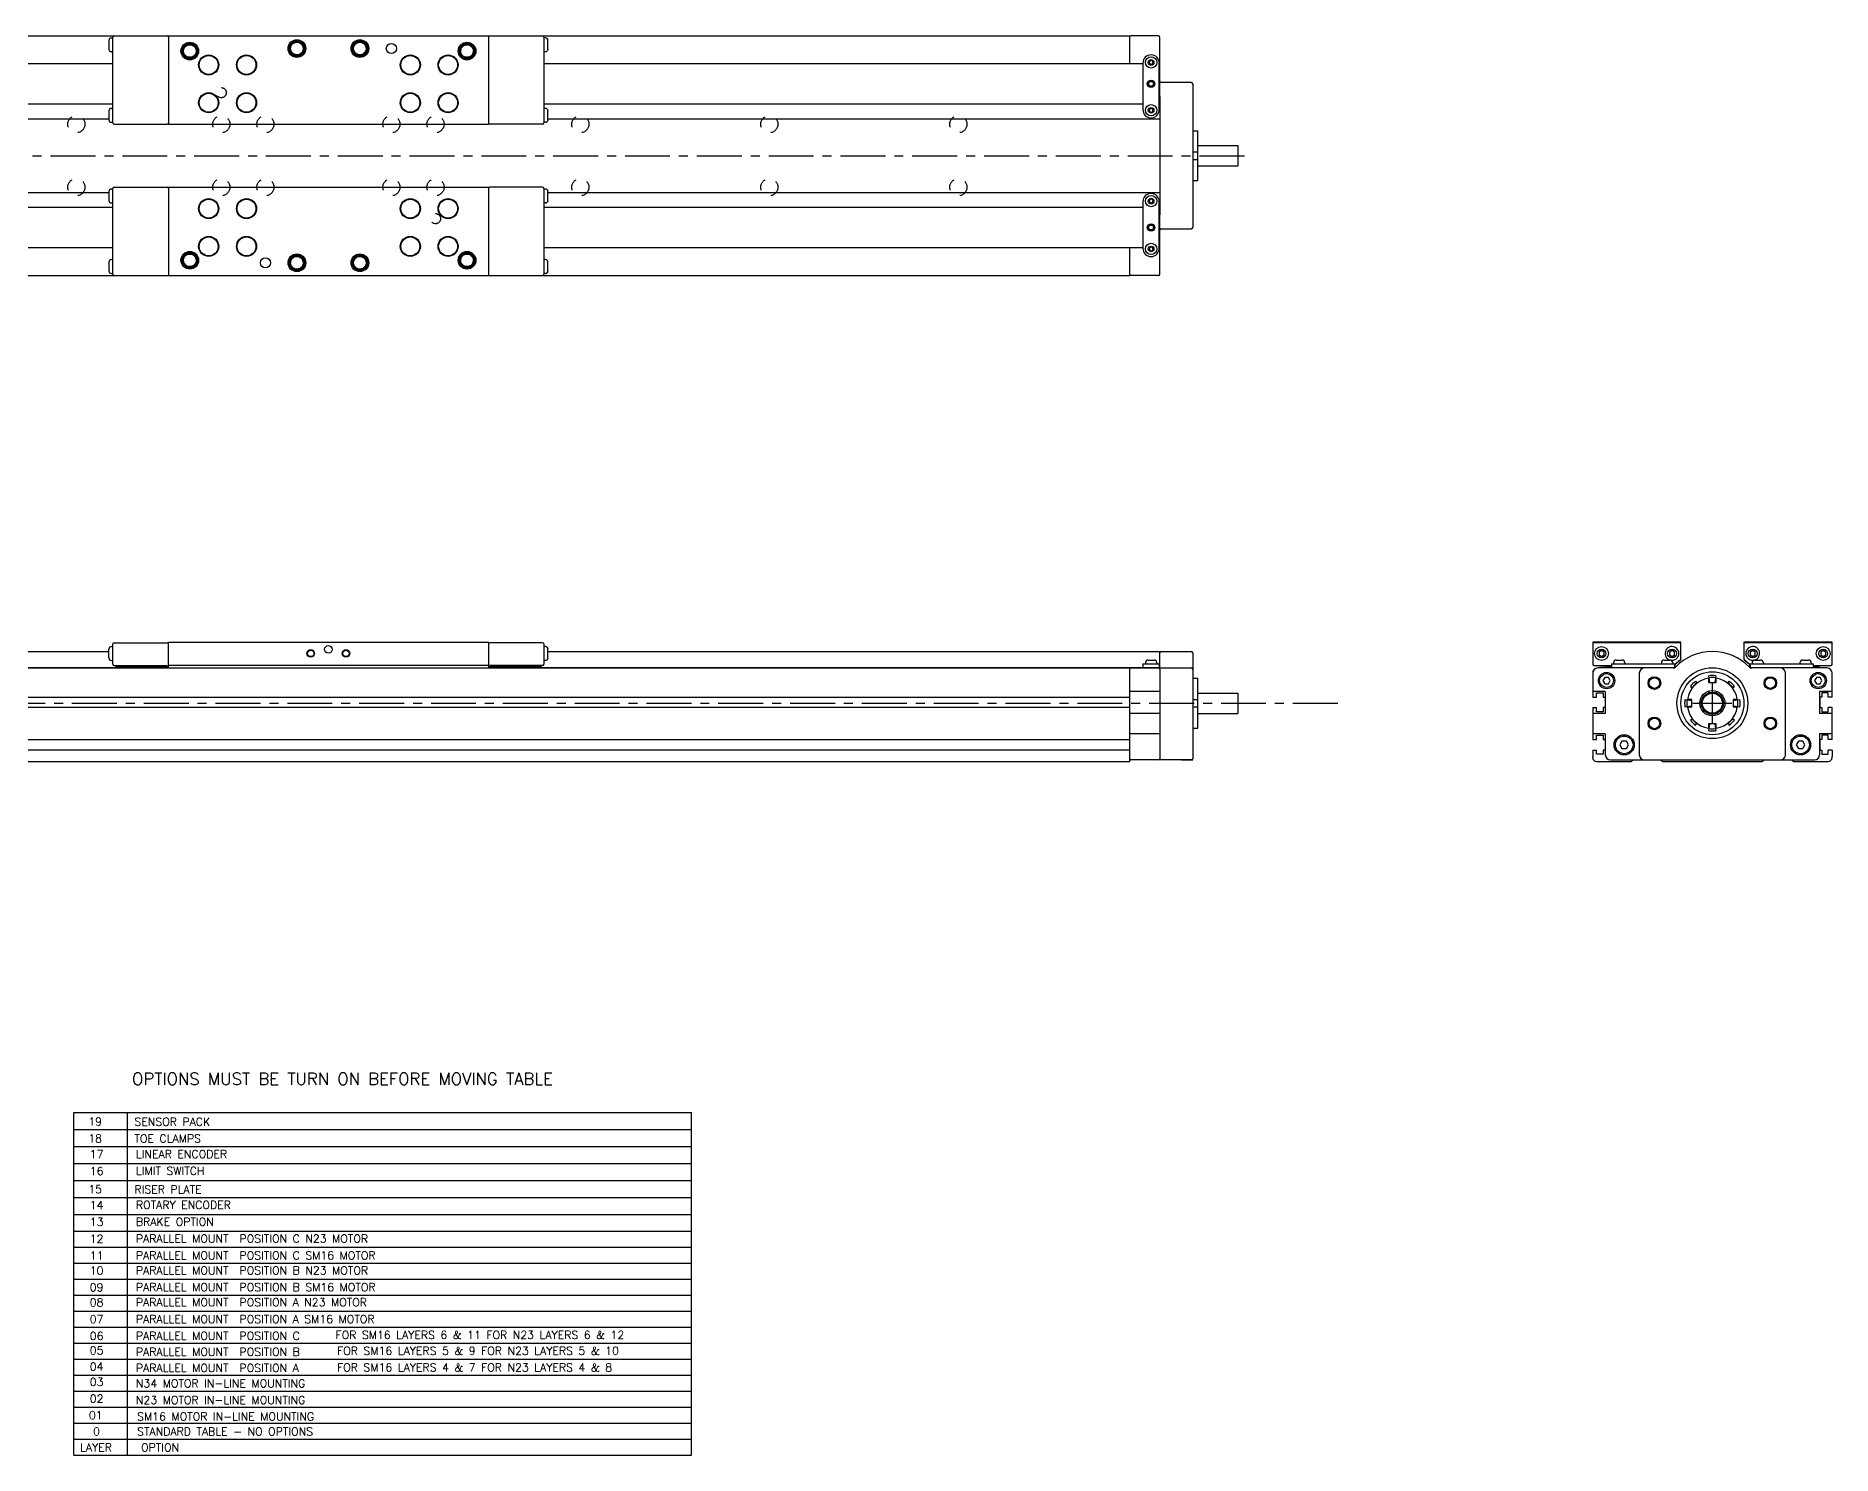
# Model space of a CAD drawing. Extents: x -4.5 to 45.4, y 2.1 to 24.3.
# Drawn here: x 17.33 to 45.39, y 2.09 to 24.26 of the extents above; entities that cross this region are included whole.
import ezdxf
from ezdxf.enums import TextEntityAlignment as Align

# ---------------------------------------------------------------- set-up
doc = ezdxf.new("R2010")
doc.units = 0
doc.header["$LTSCALE"] = 1.87
doc.header["$MEASUREMENT"] = 0
doc.linetypes.add('CENTER', pattern=[0.6, 0.375, -0.075, 0.075, -0.075])
doc.linetypes.add('HIDDEN', pattern=[0.2, 0.1, -0.1])
doc.layers.get('0').update_dxf_attribs({"linetype": 'CONTINUOUS'})
doc.styles.add('ROMANS', font='ROMANS')

msp = doc.modelspace()

# ---------------------------------------------------------------- linework, layer by layer
for p, q in [((9.376, 24.258), (34.415, 24.258)), ((18.464, 24.189), (18.464, 24.051)), ((18.506, 24.229), (18.529, 24.229)), ((18.529, 22.9), (18.529, 24.238)), ((19.395, 24.258), (19.395, 22.88)), ((24.395, 24.258), (24.395, 22.88)), ((25.262, 24.238), (25.262, 22.9)), ((25.285, 24.229), (25.262, 24.229)), ((25.326, 24.051), (25.326, 24.189)), ((34.415, 23.825), (34.415, 24.258)), ((34.867, 24.258), (34.434, 24.258)), ((34.887, 23.316), (34.887, 24.238)), ((18.506, 24.012), (18.529, 24.012)), ((19.612, 24.022), (19.632, 24.022)), ((21.285, 24.061), (21.305, 24.061)), ((22.269, 24.061), (22.289, 24.061)), ((23.943, 24.022), (23.962, 24.022)), ((25.285, 24.012), (25.262, 24.012)), ((34.732, 23.874), (34.715, 23.845)), ((34.766, 23.874), (34.732, 23.874)), ((34.749, 23.963), (34.749, 23.963)), ((34.783, 23.845), (34.766, 23.874)), ((18.529, 23.825), (9.169, 23.825)), ((34.621, 23.825), (25.262, 23.825)), ((34.621, 23.835), (34.621, 23.107)), ((34.715, 23.845), (34.732, 23.815)), ((34.732, 23.815), (34.766, 23.815)), ((34.766, 23.815), (34.783, 23.845)), ((34.877, 23.107), (34.877, 23.835)), ((34.877, 23.71), (34.887, 23.705)), ((34.887, 23.316), (34.877, 23.311)), ((34.887, 23.313), (34.887, 21.463)), ((35.379, 23.53), (34.907, 23.53)), ((35.399, 23.51), (35.399, 21.266)), ((18.529, 23.195), (9.169, 23.195)), ((18.464, 23.087), (18.464, 22.949)), ((18.506, 23.126), (18.529, 23.126)), ((34.621, 23.195), (25.262, 23.195)), ((25.285, 23.126), (25.262, 23.126)), ((25.326, 22.949), (25.326, 23.087)), ((34.732, 23.126), (34.715, 23.097)), ((34.715, 23.097), (34.732, 23.067)), ((34.766, 23.126), (34.732, 23.126)), ((34.732, 23.067), (34.766, 23.067)), ((34.783, 23.097), (34.766, 23.126)), ((34.766, 23.067), (34.783, 23.097)), ((34.887, 23.195), (34.877, 23.195)), ((8.904, 22.961), (18.464, 22.961)), ((18.506, 22.91), (18.529, 22.91)), ((18.549, 22.88), (19.376, 22.88)), ((19.395, 22.88), (24.395, 22.88)), ((25.242, 22.88), (24.415, 22.88)), ((25.285, 22.91), (25.262, 22.91)), ((25.326, 22.961), (34.887, 22.961)), ((34.749, 22.979), (34.749, 22.979)), ((35.399, 22.777), (35.477, 22.777)), ((35.477, 21.999), (35.477, 22.777)), ((35.477, 22.546), (36.103, 22.546)), ((36.103, 22.546), (36.103, 22.231)), ((35.399, 22.447), (35.477, 22.447)), ((35.399, 22.329), (35.477, 22.329)), ((35.477, 22.231), (36.103, 22.231)), ((18.549, 21.896), (19.376, 21.896)), ((19.395, 21.896), (19.395, 20.518)), ((19.395, 21.896), (24.395, 21.896)), ((24.395, 21.896), (24.395, 20.518)), ((25.242, 21.896), (24.415, 21.896)), ((35.399, 21.999), (35.477, 21.999)), ((8.904, 21.815), (18.464, 21.815)), ((18.464, 21.827), (18.464, 21.689)), ((18.506, 21.866), (18.529, 21.866)), ((18.506, 21.65), (18.529, 21.65)), ((18.529, 20.538), (18.529, 21.876)), ((25.262, 21.876), (25.262, 20.538)), ((25.285, 21.866), (25.262, 21.866)), ((25.285, 21.65), (25.262, 21.65)), ((25.326, 21.689), (25.326, 21.827)), ((25.326, 21.815), (34.887, 21.815)), ((34.621, 21.67), (34.621, 20.941)), ((34.732, 21.709), (34.715, 21.679)), ((34.715, 21.679), (34.732, 21.65)), ((34.766, 21.709), (34.732, 21.709)), ((34.732, 21.65), (34.766, 21.65)), ((34.749, 21.798), (34.749, 21.798)), ((34.783, 21.679), (34.766, 21.709)), ((34.766, 21.65), (34.783, 21.679)), ((34.877, 20.941), (34.877, 21.67)), ((18.529, 21.581), (9.169, 21.581)), ((34.621, 21.581), (25.262, 21.581)), ((34.887, 21.581), (34.877, 21.581)), ((34.877, 21.466), (34.887, 21.461)), ((34.887, 20.538), (34.887, 21.461)), ((34.887, 21.071), (34.877, 21.066)), ((34.907, 21.246), (35.379, 21.246)), ((18.529, 20.951), (9.169, 20.951)), ((34.621, 20.951), (25.262, 20.951)), ((34.415, 20.518), (34.415, 20.951)), ((34.732, 20.961), (34.715, 20.931)), ((34.715, 20.931), (34.732, 20.902)), ((34.766, 20.961), (34.732, 20.961)), ((34.732, 20.902), (34.766, 20.902)), ((34.749, 20.813), (34.749, 20.813)), ((34.783, 20.931), (34.766, 20.961)), ((34.766, 20.902), (34.783, 20.931)), ((9.376, 20.518), (34.415, 20.518)), ((18.464, 20.725), (18.464, 20.587)), ((18.506, 20.764), (18.529, 20.764)), ((18.506, 20.548), (18.529, 20.548)), ((19.612, 20.754), (19.632, 20.754)), ((21.285, 20.715), (21.305, 20.715)), ((22.269, 20.715), (22.289, 20.715)), ((23.943, 20.754), (23.962, 20.754)), ((25.285, 20.764), (25.262, 20.764)), ((25.285, 20.548), (25.262, 20.548)), ((25.326, 20.587), (25.326, 20.725)), ((34.867, 20.518), (34.434, 20.518)), ((8.845, 14.643), (18.464, 14.643)), ((18.464, 14.544), (18.464, 14.682)), ((18.506, 14.722), (18.529, 14.722)), ((18.529, 14.446), (18.529, 14.761)), ((18.549, 14.781), (19.376, 14.781)), ((19.395, 14.387), (19.395, 14.791)), ((19.395, 14.791), (24.395, 14.791)), ((24.395, 14.791), (24.395, 14.387)), ((25.242, 14.781), (24.415, 14.781)), ((25.262, 14.761), (25.262, 14.446)), ((25.285, 14.722), (25.262, 14.722)), ((25.326, 14.544), (25.326, 14.682)), ((25.326, 14.643), (34.887, 14.643)), ((34.887, 14.387), (34.887, 14.643)), ((34.907, 14.643), (35.379, 14.643)), ((35.399, 14.623), (35.399, 12.97)), ((41.648, 14.791), (41.648, 14.446)), ((43.026, 14.791), (41.648, 14.791)), ((43.006, 14.781), (41.668, 14.781)), ((41.786, 14.659), (41.747, 14.636)), ((41.747, 14.636), (41.747, 14.591)), ((41.825, 14.636), (41.786, 14.659)), ((41.825, 14.591), (41.825, 14.636)), ((42.888, 14.659), (42.849, 14.636)), ((42.849, 14.636), (42.849, 14.591)), ((42.928, 14.636), (42.888, 14.659)), ((42.928, 14.591), (42.928, 14.636)), ((43.026, 14.534), (43.026, 14.791)), ((44.01, 14.791), (44.01, 14.534)), ((45.388, 14.791), (44.01, 14.791)), ((45.369, 14.781), (44.03, 14.781)), ((44.148, 14.659), (44.109, 14.636)), ((44.109, 14.636), (44.109, 14.591)), ((44.187, 14.636), (44.148, 14.659)), ((44.187, 14.591), (44.187, 14.636)), ((45.25, 14.659), (45.211, 14.636)), ((45.211, 14.636), (45.211, 14.591)), ((45.29, 14.636), (45.25, 14.659)), ((45.29, 14.591), (45.29, 14.636)), ((45.388, 14.446), (45.388, 14.791)), ((8.845, 14.387), (35.379, 14.387)), ((8.904, 14.392), (18.897, 14.392)), ((18.506, 14.505), (18.529, 14.505)), ((18.549, 14.426), (19.376, 14.426)), ((18.573, 14.426), (18.573, 14.412)), ((18.573, 14.412), (19.383, 14.412)), ((19.007, 14.412), (19.004, 14.411)), ((19.022, 14.412), (19.006, 14.406)), ((24.395, 14.426), (19.395, 14.426)), ((24.408, 14.412), (25.218, 14.412)), ((25.242, 14.426), (24.415, 14.426)), ((24.778, 14.406), (24.762, 14.412)), ((24.78, 14.411), (24.777, 14.412)), ((24.887, 14.392), (34.887, 14.392)), ((25.218, 14.426), (25.218, 14.412)), ((25.285, 14.505), (25.262, 14.505)), ((34.415, 12.928), (34.415, 14.387)), ((34.621, 14.451), (34.877, 14.451)), ((34.621, 14.451), (34.621, 14.392)), ((34.651, 14.387), (34.651, 14.392)), ((34.661, 14.467), (34.661, 14.451)), ((34.7, 14.392), (34.7, 14.387)), ((34.704, 14.51), (34.795, 14.51)), ((34.798, 14.392), (34.798, 14.387)), ((34.838, 14.467), (34.838, 14.451)), ((34.877, 14.451), (34.877, 14.392)), ((34.887, 14.367), (34.887, 12.97)), ((41.668, 14.426), (41.943, 14.426)), ((42.912, 14.387), (41.727, 14.387)), ((41.747, 14.591), (41.786, 14.568)), ((41.752, 14.423), (41.761, 14.422)), ((41.786, 14.568), (41.825, 14.591)), ((41.845, 14.419), (41.845, 14.417)), ((41.86, 14.412), (41.86, 14.418)), ((41.86, 14.412), (41.943, 14.412)), ((41.863, 14.426), (41.863, 14.412)), ((41.943, 14.451), (41.943, 14.392)), ((41.943, 14.451), (42.928, 14.451)), ((41.943, 14.392), (42.926, 14.392)), ((41.973, 14.467), (41.973, 14.451)), ((42.012, 14.392), (42.012, 14.387)), ((42.016, 14.51), (42.107, 14.51)), ((42.111, 14.392), (42.111, 14.387)), ((42.15, 14.467), (42.15, 14.451)), ((42.202, 14.387), (42.202, 14.392)), ((42.591, 14.387), (42.591, 14.392)), ((42.711, 14.387), (42.711, 14.392)), ((42.721, 14.467), (42.721, 14.451)), ((42.76, 14.392), (42.76, 14.387)), ((42.764, 14.51), (42.855, 14.51)), ((42.849, 14.591), (42.888, 14.568)), ((42.859, 14.392), (42.859, 14.387)), ((42.888, 14.568), (42.928, 14.591)), ((42.898, 14.467), (42.898, 14.451)), ((42.928, 14.442), (43.019, 14.519)), ((42.928, 14.451), (42.928, 14.393)), ((42.933, 14.412), (42.928, 14.412)), ((43.012, 14.503), (42.933, 14.437)), ((42.933, 14.446), (42.933, 14.412)), ((44.017, 14.519), (44.109, 14.442)), ((44.105, 14.436), (44.024, 14.503)), ((44.104, 14.412), (44.104, 14.436)), ((44.104, 14.412), (44.109, 14.412)), ((44.107, 14.444), (44.107, 14.412)), ((44.109, 14.591), (44.148, 14.568)), ((44.109, 14.451), (44.109, 14.393)), ((44.109, 14.451), (45.093, 14.451)), ((44.11, 14.392), (45.093, 14.392)), ((45.31, 14.387), (44.125, 14.387)), ((44.138, 14.467), (44.138, 14.451)), ((44.148, 14.568), (44.187, 14.591)), ((44.178, 14.392), (44.178, 14.387)), ((44.182, 14.51), (44.272, 14.51)), ((44.276, 14.392), (44.276, 14.387)), ((44.315, 14.467), (44.315, 14.451)), ((44.325, 14.387), (44.325, 14.392)), ((44.446, 14.387), (44.446, 14.392)), ((44.835, 14.387), (44.835, 14.392)), ((44.886, 14.467), (44.886, 14.451)), ((44.926, 14.392), (44.926, 14.387)), ((44.93, 14.51), (45.02, 14.51)), ((45.024, 14.392), (45.024, 14.387)), ((45.063, 14.467), (45.063, 14.451)), ((45.093, 14.451), (45.093, 14.392)), ((45.093, 14.426), (45.369, 14.426)), ((45.093, 14.412), (45.177, 14.412)), ((45.177, 14.426), (45.177, 14.412)), ((45.177, 14.417), (45.191, 14.417)), ((45.191, 14.426), (45.191, 14.417)), ((45.211, 14.591), (45.25, 14.568)), ((45.25, 14.568), (45.29, 14.591)), ((35.399, 14.225), (35.477, 14.225)), ((35.477, 13.447), (35.477, 14.225)), ((41.648, 14.308), (41.648, 13.933)), ((41.836, 14.239), (41.808, 14.19)), ((41.808, 14.19), (41.836, 14.141)), ((41.893, 14.239), (41.836, 14.239)), ((41.836, 14.141), (41.893, 14.141)), ((41.921, 14.19), (41.893, 14.239)), ((41.893, 14.141), (41.921, 14.19)), ((42.376, 14.308), (42.376, 13.029)), ((43.175, 14.099), (43.206, 14.075)), ((43.255, 14.179), (43.279, 14.148)), ((43.459, 14.225), (43.459, 14.159)), ((43.459, 14.159), (43.577, 14.159)), ((43.476, 14.159), (43.462, 14.265)), ((43.561, 14.159), (43.575, 14.265)), ((43.577, 14.159), (43.577, 14.225)), ((43.758, 14.148), (43.782, 14.179)), ((43.83, 14.075), (43.862, 14.099)), ((44.66, 13.029), (44.66, 14.308)), ((45.143, 14.239), (45.115, 14.19)), ((45.115, 14.19), (45.143, 14.141)), ((45.2, 14.239), (45.143, 14.239)), ((45.143, 14.141), (45.2, 14.141)), ((45.229, 14.19), (45.2, 14.239)), ((45.2, 14.141), (45.229, 14.19)), ((45.388, 13.933), (45.388, 14.308)), ((9.376, 13.932), (34.415, 13.932)), ((34.415, 13.767), (9.376, 13.767)), ((34.887, 14.021), (34.415, 14.021)), ((35.399, 13.895), (35.477, 13.895)), ((35.399, 13.777), (35.477, 13.777)), ((35.477, 13.993), (36.103, 13.993)), ((36.103, 13.993), (36.103, 13.678)), ((41.845, 14.021), (41.648, 14.021)), ((41.648, 13.768), (41.648, 13.27)), ((41.845, 14.021), (41.845, 13.678)), ((43.089, 13.892), (43.195, 13.878)), ((43.089, 13.779), (43.195, 13.793)), ((43.195, 13.895), (43.129, 13.895)), ((43.129, 13.777), (43.195, 13.777)), ((43.195, 13.777), (43.195, 13.895)), ((43.458, 14.023), (43.458, 14.003)), ((43.458, 14.003), (43.578, 14.003)), ((43.578, 14.023), (43.578, 14.003)), ((43.907, 13.895), (43.841, 13.895)), ((43.841, 13.895), (43.841, 13.777)), ((43.841, 13.878), (43.948, 13.892)), ((43.841, 13.793), (43.948, 13.779)), ((43.841, 13.777), (43.907, 13.777)), ((45.191, 14.021), (45.191, 13.678)), ((45.388, 14.021), (45.191, 14.021)), ((45.388, 13.27), (45.388, 13.768)), ((34.887, 13.678), (34.415, 13.678)), ((35.477, 13.678), (36.103, 13.678)), ((41.845, 13.678), (41.648, 13.678)), ((43.175, 13.572), (43.206, 13.596)), ((43.255, 13.492), (43.279, 13.524)), ((43.577, 13.513), (43.459, 13.513)), ((43.459, 13.513), (43.459, 13.447)), ((43.462, 13.406), (43.476, 13.513)), ((43.575, 13.406), (43.561, 13.513)), ((43.577, 13.447), (43.577, 13.513)), ((43.758, 13.524), (43.782, 13.492)), ((43.83, 13.596), (43.862, 13.572)), ((45.388, 13.678), (45.191, 13.678)), ((9.376, 13.271), (34.415, 13.271)), ((34.887, 13.359), (34.415, 13.359)), ((35.399, 13.447), (35.477, 13.447)), ((41.845, 13.359), (41.648, 13.359)), ((41.845, 13.359), (41.845, 13.029)), ((42.106, 13.245), (42.072, 13.186)), ((42.174, 13.245), (42.106, 13.245)), ((42.208, 13.186), (42.174, 13.245)), ((44.862, 13.245), (44.828, 13.186)), ((44.93, 13.245), (44.862, 13.245)), ((44.964, 13.186), (44.93, 13.245)), ((45.191, 13.359), (45.191, 13.029)), ((45.388, 13.359), (45.191, 13.359)), ((34.415, 13.105), (9.376, 13.105)), ((9.376, 12.928), (34.415, 12.928)), ((35.379, 12.95), (34.434, 12.95)), ((35.222, 12.95), (35.399, 12.95)), ((41.648, 13.105), (41.648, 13.002)), ((41.648, 12.987), (41.648, 13.002)), ((41.707, 12.928), (42.25, 12.928)), ((41.924, 12.95), (45.113, 12.95)), ((42.072, 13.186), (42.106, 13.127)), ((42.106, 13.127), (42.174, 13.127)), ((42.174, 13.127), (42.208, 13.186)), ((42.28, 12.95), (42.264, 12.934)), ((42.725, 12.934), (42.709, 12.95)), ((42.739, 12.928), (44.297, 12.928)), ((44.327, 12.95), (44.311, 12.934)), ((44.772, 12.934), (44.756, 12.95)), ((44.786, 12.928), (45.329, 12.928)), ((44.828, 13.186), (44.862, 13.127)), ((44.862, 13.127), (44.93, 13.127)), ((44.93, 13.127), (44.964, 13.186)), ((45.388, 13.105), (45.388, 13.002)), ((45.388, 12.987), (45.388, 13.002)), ((17.917, 2.093), (17.917, 7.441)), ((17.917, 7.441), (27.57, 7.441)), ((18.758, 2.093), (18.758, 7.441)), ((27.57, 2.093), (27.57, 7.441)), ((17.917, 7.178), (27.57, 7.178)), ((17.917, 6.91), (27.57, 6.91)), ((17.917, 6.647), (27.57, 6.647)), ((17.917, 6.384), (27.57, 6.384)), ((17.917, 6.116), (27.57, 6.116)), ((17.917, 5.853), (27.57, 5.853)), ((17.917, 5.589), (27.57, 5.589)), ((17.917, 5.339), (27.57, 5.339)), ((17.917, 5.089), (27.57, 5.089)), ((17.917, 4.843), (27.57, 4.843)), ((17.917, 4.593), (27.57, 4.593)), ((17.917, 4.343), (27.57, 4.343)), ((17.917, 4.093), (27.57, 4.093)), ((17.917, 3.843), (27.57, 3.843)), ((17.917, 3.593), (27.57, 3.593)), ((17.917, 3.343), (27.57, 3.343)), ((17.917, 3.093), (27.57, 3.093)), ((17.917, 2.843), (27.57, 2.843)), ((17.917, 2.593), (27.57, 2.593)), ((17.917, 2.343), (27.57, 2.343)), ((17.917, 2.093), (27.57, 2.093))]:
    msp.add_line(p, q)
at = {"color": 2, "linetype": 'CENTER'}
for p, q in [((8.578, 22.388), (36.32, 22.388)), ((43.518, 13.53), (43.518, 14.142)), ((7.791, 13.836), (37.707, 13.836)), ((43.212, 13.836), (43.824, 13.836))]:
    msp.add_line(p, q, dxfattribs=at)
at = {"color": 7, "linetype": 'CONTINUOUS'}
for p, q in [((41.648, 13.933), (41.707, 13.933)), ((41.648, 13.768), (41.707, 13.768)), ((41.707, 13.998), (41.81, 13.998)), ((41.707, 13.933), (41.707, 13.998)), ((41.707, 13.703), (41.707, 13.768)), ((41.81, 13.998), (41.81, 13.933)), ((41.81, 13.933), (41.841, 13.933)), ((41.81, 13.768), (41.81, 13.703)), ((41.841, 13.768), (41.81, 13.768)), ((41.841, 13.933), (41.841, 13.768)), ((45.227, 13.933), (45.195, 13.933)), ((45.195, 13.933), (45.195, 13.768)), ((45.195, 13.768), (45.227, 13.768)), ((45.227, 13.998), (45.227, 13.933)), ((45.329, 13.998), (45.227, 13.998)), ((45.227, 13.768), (45.227, 13.703)), ((45.329, 13.933), (45.329, 13.998)), ((45.388, 13.933), (45.329, 13.933)), ((45.388, 13.768), (45.329, 13.768)), ((45.329, 13.703), (45.329, 13.768)), ((41.81, 13.703), (41.707, 13.703)), ((45.227, 13.703), (45.329, 13.703)), ((41.648, 13.27), (41.707, 13.27)), ((41.707, 13.335), (41.81, 13.335)), ((41.707, 13.27), (41.707, 13.335)), ((41.81, 13.335), (41.81, 13.27)), ((41.81, 13.27), (41.841, 13.27)), ((41.841, 13.27), (41.841, 13.105)), ((45.195, 13.27), (45.195, 13.105)), ((45.227, 13.27), (45.195, 13.27)), ((45.227, 13.335), (45.227, 13.27)), ((45.329, 13.335), (45.227, 13.335)), ((45.329, 13.27), (45.329, 13.335)), ((45.388, 13.27), (45.329, 13.27)), ((41.648, 13.105), (41.707, 13.105)), ((41.707, 13.04), (41.707, 13.105)), ((41.81, 13.04), (41.707, 13.04)), ((41.841, 13.105), (41.81, 13.105)), ((41.81, 13.105), (41.81, 13.04)), ((45.195, 13.105), (45.227, 13.105)), ((45.227, 13.105), (45.227, 13.04)), ((45.227, 13.04), (45.329, 13.04)), ((45.388, 13.105), (45.329, 13.105)), ((45.329, 13.04), (45.329, 13.105))]:
    msp.add_line(p, q, dxfattribs=at)
for points in [[(19.612, 24.022), (19.613, 24.039), (19.617, 24.055), (19.623, 24.071), (19.631, 24.086), (19.641, 24.1), (19.653, 24.112), (19.667, 24.122), (19.682, 24.13), (19.698, 24.136), (19.714, 24.139), (19.731, 24.14), (19.748, 24.139), (19.765, 24.135), (19.781, 24.129), (19.795, 24.12), (19.809, 24.11), (19.821, 24.098), (19.831, 24.084), (19.838, 24.069), (19.844, 24.053), (19.847, 24.036), (19.848, 24.019)], [(21.285, 24.061), (21.286, 24.078), (21.29, 24.095), (21.296, 24.111), (21.304, 24.126), (21.314, 24.139), (21.326, 24.151), (21.34, 24.161), (21.355, 24.169), (21.371, 24.175), (21.388, 24.178), (21.405, 24.179), (21.422, 24.178), (21.438, 24.174), (21.454, 24.168), (21.469, 24.16), (21.482, 24.149), (21.494, 24.137), (21.504, 24.123), (21.512, 24.108), (21.517, 24.092), (21.521, 24.075), (21.521, 24.059)], [(21.295, 24.061), (21.296, 24.077), (21.3, 24.093), (21.305, 24.108), (21.313, 24.121), (21.323, 24.134), (21.335, 24.145), (21.348, 24.154), (21.362, 24.161), (21.377, 24.166), (21.393, 24.169), (21.409, 24.169), (21.424, 24.168), (21.44, 24.163), (21.454, 24.157), (21.468, 24.148), (21.48, 24.138), (21.49, 24.126), (21.499, 24.112), (21.505, 24.098), (21.509, 24.082), (21.511, 24.067), (21.511, 24.051)], [(21.305, 24.061), (21.306, 24.076), (21.309, 24.091), (21.315, 24.104), (21.322, 24.117), (21.331, 24.129), (21.342, 24.139), (21.355, 24.147), (21.368, 24.153), (21.382, 24.158), (21.397, 24.16), (21.412, 24.159), (21.427, 24.157), (21.441, 24.152), (21.454, 24.146), (21.466, 24.137), (21.477, 24.127), (21.486, 24.115), (21.493, 24.102), (21.498, 24.088), (21.501, 24.074), (21.502, 24.059)], [(22.269, 24.061), (22.271, 24.078), (22.274, 24.095), (22.28, 24.111), (22.288, 24.126), (22.299, 24.139), (22.311, 24.151), (22.324, 24.161), (22.339, 24.169), (22.355, 24.175), (22.372, 24.178), (22.389, 24.179), (22.406, 24.178), (22.422, 24.174), (22.438, 24.168), (22.453, 24.16), (22.466, 24.149), (22.478, 24.137), (22.488, 24.123), (22.496, 24.108), (22.502, 24.092), (22.505, 24.075), (22.506, 24.059)], [(22.279, 24.061), (22.28, 24.077), (22.284, 24.093), (22.29, 24.108), (22.297, 24.121), (22.307, 24.134), (22.319, 24.145), (22.332, 24.154), (22.346, 24.161), (22.361, 24.166), (22.377, 24.169), (22.393, 24.169), (22.409, 24.168), (22.424, 24.163), (22.439, 24.157), (22.452, 24.148), (22.464, 24.138), (22.474, 24.126), (22.483, 24.112), (22.489, 24.098), (22.494, 24.082), (22.496, 24.067), (22.495, 24.051)], [(22.289, 24.061), (22.29, 24.076), (22.294, 24.091), (22.299, 24.104), (22.306, 24.117), (22.316, 24.129), (22.327, 24.139), (22.339, 24.147), (22.352, 24.153), (22.367, 24.158), (22.381, 24.16), (22.396, 24.159), (22.411, 24.157), (22.425, 24.152), (22.438, 24.146), (22.45, 24.137), (22.461, 24.127), (22.47, 24.115), (22.477, 24.102), (22.482, 24.088), (22.485, 24.074), (22.486, 24.059)], [(23.943, 24.022), (23.944, 24.039), (23.947, 24.055), (23.953, 24.071), (23.962, 24.086), (23.972, 24.1), (23.984, 24.112), (23.998, 24.122), (24.013, 24.13), (24.029, 24.136), (24.045, 24.139), (24.062, 24.14), (24.079, 24.139), (24.096, 24.135), (24.111, 24.129), (24.126, 24.12), (24.14, 24.11), (24.151, 24.098), (24.161, 24.084), (24.169, 24.069), (24.175, 24.053), (24.178, 24.036), (24.179, 24.019)], [(19.848, 24.019), (19.846, 24.002), (19.842, 23.986), (19.836, 23.97), (19.828, 23.955), (19.817, 23.942), (19.805, 23.93), (19.791, 23.921), (19.776, 23.913), (19.759, 23.908), (19.743, 23.905), (19.726, 23.904), (19.709, 23.906), (19.692, 23.91), (19.677, 23.917), (19.662, 23.925), (19.649, 23.936), (19.638, 23.948), (19.628, 23.963), (19.62, 23.978), (19.615, 23.994), (19.612, 24.011), (19.612, 24.022)], [(19.622, 24.022), (19.623, 24.038), (19.626, 24.053), (19.632, 24.068), (19.64, 24.082), (19.65, 24.095), (19.661, 24.106), (19.674, 24.115), (19.689, 24.122), (19.704, 24.127), (19.719, 24.13), (19.735, 24.13), (19.751, 24.128), (19.766, 24.124), (19.781, 24.117), (19.795, 24.109), (19.807, 24.099), (19.817, 24.086), (19.825, 24.073), (19.832, 24.058), (19.836, 24.043), (19.838, 24.027), (19.838, 24.011)], [(19.838, 24.011), (19.835, 23.996), (19.83, 23.981), (19.823, 23.966), (19.814, 23.953), (19.803, 23.942), (19.79, 23.932), (19.776, 23.924), (19.761, 23.918), (19.746, 23.915), (19.73, 23.914), (19.714, 23.915), (19.699, 23.918), (19.684, 23.924), (19.67, 23.932), (19.657, 23.942), (19.646, 23.953), (19.637, 23.966), (19.63, 23.981), (19.625, 23.996), (19.622, 24.011), (19.622, 24.022)], [(19.632, 24.022), (19.633, 24.037), (19.636, 24.051), (19.641, 24.065), (19.649, 24.078), (19.658, 24.089), (19.669, 24.099), (19.682, 24.108), (19.695, 24.114), (19.709, 24.118), (19.724, 24.12), (19.739, 24.12), (19.753, 24.118), (19.767, 24.113), (19.781, 24.106), (19.793, 24.098), (19.803, 24.088), (19.812, 24.076), (19.82, 24.063), (19.825, 24.049), (19.828, 24.034), (19.828, 24.019)], [(19.828, 24.019), (19.827, 24.005), (19.823, 23.99), (19.817, 23.977), (19.81, 23.964), (19.8, 23.953), (19.789, 23.943), (19.776, 23.935), (19.763, 23.929), (19.748, 23.925), (19.734, 23.924), (19.719, 23.924), (19.704, 23.927), (19.69, 23.932), (19.677, 23.939), (19.665, 23.948), (19.655, 23.958), (19.646, 23.97), (19.639, 23.983), (19.635, 23.997), (19.632, 24.012), (19.632, 24.022)], [(21.521, 24.059), (21.52, 24.042), (21.516, 24.025), (21.509, 24.009), (21.501, 23.995), (21.49, 23.981), (21.478, 23.97), (21.464, 23.96), (21.449, 23.952), (21.433, 23.947), (21.416, 23.944), (21.399, 23.943), (21.382, 23.945), (21.366, 23.949), (21.35, 23.956), (21.335, 23.965), (21.322, 23.975), (21.311, 23.988), (21.301, 24.002), (21.294, 24.017), (21.289, 24.033), (21.286, 24.05), (21.285, 24.061)], [(21.511, 24.051), (21.508, 24.035), (21.503, 24.02), (21.496, 24.006), (21.487, 23.993), (21.476, 23.981), (21.463, 23.971), (21.45, 23.963), (21.435, 23.958), (21.419, 23.954), (21.403, 23.953), (21.387, 23.954), (21.372, 23.958), (21.357, 23.963), (21.343, 23.971), (21.331, 23.981), (21.32, 23.993), (21.31, 24.006), (21.303, 24.02), (21.298, 24.035), (21.295, 24.051), (21.295, 24.061)], [(21.502, 24.059), (21.5, 24.044), (21.496, 24.03), (21.491, 24.016), (21.483, 24.003), (21.473, 23.992), (21.462, 23.982), (21.45, 23.974), (21.436, 23.969), (21.422, 23.965), (21.407, 23.963), (21.392, 23.964), (21.378, 23.966), (21.364, 23.971), (21.351, 23.978), (21.339, 23.987), (21.328, 23.998), (21.319, 24.01), (21.313, 24.023), (21.308, 24.037), (21.305, 24.051), (21.305, 24.061)], [(22.506, 24.059), (22.504, 24.042), (22.5, 24.025), (22.494, 24.009), (22.485, 23.995), (22.474, 23.981), (22.462, 23.97), (22.448, 23.96), (22.433, 23.952), (22.417, 23.947), (22.4, 23.944), (22.383, 23.943), (22.366, 23.945), (22.35, 23.949), (22.334, 23.956), (22.32, 23.965), (22.307, 23.975), (22.295, 23.988), (22.285, 24.002), (22.278, 24.017), (22.273, 24.033), (22.27, 24.05), (22.27, 24.061)], [(22.495, 24.051), (22.493, 24.035), (22.488, 24.02), (22.48, 24.006), (22.471, 23.993), (22.46, 23.981), (22.448, 23.971), (22.434, 23.963), (22.419, 23.958), (22.403, 23.954), (22.387, 23.953), (22.372, 23.954), (22.356, 23.958), (22.341, 23.963), (22.327, 23.971), (22.315, 23.981), (22.304, 23.993), (22.295, 24.006), (22.287, 24.02), (22.282, 24.035), (22.28, 24.051), (22.279, 24.061)], [(22.486, 24.059), (22.484, 24.044), (22.481, 24.03), (22.475, 24.016), (22.467, 24.003), (22.458, 23.992), (22.446, 23.982), (22.434, 23.974), (22.42, 23.969), (22.406, 23.965), (22.391, 23.963), (22.376, 23.964), (22.362, 23.966), (22.348, 23.971), (22.335, 23.978), (22.323, 23.987), (22.312, 23.998), (22.304, 24.01), (22.297, 24.023), (22.292, 24.037), (22.29, 24.051), (22.289, 24.061)], [(24.179, 24.019), (24.177, 24.002), (24.173, 23.986), (24.167, 23.97), (24.158, 23.955), (24.148, 23.942), (24.135, 23.93), (24.121, 23.921), (24.106, 23.913), (24.09, 23.908), (24.073, 23.905), (24.056, 23.904), (24.04, 23.906), (24.023, 23.91), (24.007, 23.917), (23.993, 23.925), (23.98, 23.936), (23.968, 23.948), (23.959, 23.963), (23.951, 23.978), (23.946, 23.994), (23.943, 24.011), (23.943, 24.022)], [(23.952, 24.022), (23.954, 24.038), (23.957, 24.053), (23.963, 24.068), (23.971, 24.082), (23.981, 24.095), (23.992, 24.106), (24.005, 24.115), (24.019, 24.122), (24.034, 24.127), (24.05, 24.13), (24.066, 24.13), (24.082, 24.128), (24.097, 24.124), (24.112, 24.117), (24.125, 24.109), (24.137, 24.099), (24.148, 24.086), (24.156, 24.073), (24.163, 24.058), (24.167, 24.043), (24.169, 24.027), (24.168, 24.011)], [(24.168, 24.011), (24.166, 23.996), (24.161, 23.981), (24.154, 23.966), (24.144, 23.953), (24.133, 23.942), (24.121, 23.932), (24.107, 23.924), (24.092, 23.918), (24.077, 23.915), (24.061, 23.914), (24.045, 23.915), (24.029, 23.918), (24.014, 23.924), (24.001, 23.932), (23.988, 23.942), (23.977, 23.953), (23.968, 23.966), (23.961, 23.981), (23.956, 23.996), (23.953, 24.011), (23.953, 24.022)], [(23.962, 24.022), (23.963, 24.037), (23.967, 24.051), (23.972, 24.065), (23.98, 24.078), (23.989, 24.089), (24, 24.099), (24.012, 24.108), (24.026, 24.114), (24.04, 24.118), (24.055, 24.12), (24.069, 24.12), (24.084, 24.118), (24.098, 24.113), (24.111, 24.106), (24.123, 24.098), (24.134, 24.088), (24.143, 24.076), (24.15, 24.063), (24.155, 24.049), (24.158, 24.034), (24.159, 24.019)], [(24.159, 24.019), (24.158, 24.005), (24.154, 23.99), (24.148, 23.977), (24.14, 23.964), (24.131, 23.953), (24.12, 23.943), (24.107, 23.935), (24.093, 23.929), (24.079, 23.925), (24.064, 23.924), (24.05, 23.924), (24.035, 23.927), (24.021, 23.932), (24.008, 23.939), (23.996, 23.948), (23.986, 23.958), (23.977, 23.97), (23.97, 23.983), (23.965, 23.997), (23.963, 24.012), (23.963, 24.022)], [(19.612, 20.754), (19.613, 20.771), (19.617, 20.788), (19.623, 20.804), (19.631, 20.819), (19.641, 20.832), (19.653, 20.844), (19.667, 20.854), (19.682, 20.862), (19.698, 20.868), (19.714, 20.871), (19.731, 20.872), (19.748, 20.871), (19.765, 20.867), (19.781, 20.861), (19.795, 20.853), (19.809, 20.842), (19.821, 20.83), (19.831, 20.816), (19.838, 20.801), (19.844, 20.785), (19.847, 20.768), (19.848, 20.751)], [(19.622, 20.754), (19.623, 20.77), (19.626, 20.786), (19.632, 20.801), (19.64, 20.814), (19.65, 20.827), (19.661, 20.838), (19.674, 20.847), (19.689, 20.854), (19.704, 20.859), (19.719, 20.862), (19.735, 20.862), (19.751, 20.86), (19.766, 20.856), (19.781, 20.85), (19.795, 20.841), (19.807, 20.831), (19.817, 20.819), (19.825, 20.805), (19.832, 20.791), (19.836, 20.775), (19.838, 20.76), (19.838, 20.744)], [(19.632, 20.754), (19.633, 20.769), (19.636, 20.783), (19.641, 20.797), (19.649, 20.81), (19.658, 20.822), (19.669, 20.832), (19.682, 20.84), (19.695, 20.846), (19.709, 20.85), (19.724, 20.852), (19.739, 20.852), (19.753, 20.85), (19.767, 20.845), (19.781, 20.839), (19.793, 20.83), (19.803, 20.82), (19.812, 20.808), (19.82, 20.795), (19.825, 20.781), (19.828, 20.767), (19.828, 20.752)], [(21.285, 20.715), (21.286, 20.732), (21.29, 20.748), (21.296, 20.764), (21.304, 20.779), (21.314, 20.793), (21.326, 20.805), (21.34, 20.815), (21.355, 20.823), (21.371, 20.829), (21.388, 20.832), (21.405, 20.833), (21.422, 20.832), (21.438, 20.828), (21.454, 20.822), (21.469, 20.813), (21.482, 20.803), (21.494, 20.791), (21.504, 20.777), (21.512, 20.762), (21.517, 20.746), (21.521, 20.729), (21.521, 20.712)], [(21.295, 20.715), (21.296, 20.731), (21.3, 20.746), (21.305, 20.761), (21.313, 20.775), (21.323, 20.788), (21.335, 20.799), (21.348, 20.808), (21.362, 20.815), (21.377, 20.82), (21.393, 20.823), (21.409, 20.823), (21.424, 20.821), (21.44, 20.817), (21.454, 20.81), (21.468, 20.802), (21.48, 20.791), (21.49, 20.779), (21.499, 20.766), (21.505, 20.751), (21.509, 20.736), (21.511, 20.72), (21.511, 20.704)], [(21.305, 20.715), (21.306, 20.73), (21.309, 20.744), (21.315, 20.758), (21.322, 20.771), (21.331, 20.782), (21.342, 20.792), (21.355, 20.801), (21.368, 20.807), (21.382, 20.811), (21.397, 20.813), (21.412, 20.813), (21.427, 20.811), (21.441, 20.806), (21.454, 20.799), (21.466, 20.791), (21.477, 20.78), (21.486, 20.769), (21.493, 20.756), (21.498, 20.742), (21.501, 20.727), (21.502, 20.712)], [(22.269, 20.715), (22.271, 20.732), (22.274, 20.748), (22.28, 20.764), (22.288, 20.779), (22.299, 20.793), (22.311, 20.805), (22.324, 20.815), (22.339, 20.823), (22.355, 20.829), (22.372, 20.832), (22.389, 20.833), (22.406, 20.832), (22.422, 20.828), (22.438, 20.822), (22.453, 20.813), (22.466, 20.803), (22.478, 20.791), (22.488, 20.777), (22.496, 20.762), (22.502, 20.746), (22.505, 20.729), (22.506, 20.712)], [(22.279, 20.715), (22.28, 20.731), (22.284, 20.746), (22.29, 20.761), (22.297, 20.775), (22.307, 20.788), (22.319, 20.799), (22.332, 20.808), (22.346, 20.815), (22.361, 20.82), (22.377, 20.823), (22.393, 20.823), (22.409, 20.821), (22.424, 20.817), (22.439, 20.81), (22.452, 20.802), (22.464, 20.791), (22.474, 20.779), (22.483, 20.766), (22.489, 20.751), (22.494, 20.736), (22.496, 20.72), (22.495, 20.704)], [(22.289, 20.715), (22.29, 20.73), (22.294, 20.744), (22.299, 20.758), (22.306, 20.771), (22.316, 20.782), (22.327, 20.792), (22.339, 20.801), (22.352, 20.807), (22.367, 20.811), (22.381, 20.813), (22.396, 20.813), (22.411, 20.811), (22.425, 20.806), (22.438, 20.799), (22.45, 20.791), (22.461, 20.78), (22.47, 20.769), (22.477, 20.756), (22.482, 20.742), (22.485, 20.727), (22.486, 20.712)], [(23.943, 20.754), (23.944, 20.771), (23.947, 20.788), (23.953, 20.804), (23.962, 20.819), (23.972, 20.832), (23.984, 20.844), (23.998, 20.854), (24.013, 20.862), (24.029, 20.868), (24.045, 20.871), (24.062, 20.872), (24.079, 20.871), (24.096, 20.867), (24.111, 20.861), (24.126, 20.853), (24.14, 20.842), (24.151, 20.83), (24.161, 20.816), (24.169, 20.801), (24.175, 20.785), (24.178, 20.768), (24.179, 20.751)], [(23.952, 20.754), (23.954, 20.77), (23.957, 20.786), (23.963, 20.801), (23.971, 20.814), (23.981, 20.827), (23.992, 20.838), (24.005, 20.847), (24.019, 20.854), (24.034, 20.859), (24.05, 20.862), (24.066, 20.862), (24.082, 20.86), (24.097, 20.856), (24.112, 20.85), (24.125, 20.841), (24.137, 20.831), (24.148, 20.819), (24.156, 20.805), (24.163, 20.791), (24.167, 20.775), (24.169, 20.76), (24.168, 20.744)], [(23.962, 20.754), (23.963, 20.769), (23.967, 20.783), (23.972, 20.797), (23.98, 20.81), (23.989, 20.822), (24, 20.832), (24.012, 20.84), (24.026, 20.846), (24.04, 20.85), (24.055, 20.852), (24.069, 20.852), (24.084, 20.85), (24.098, 20.845), (24.111, 20.839), (24.123, 20.83), (24.134, 20.82), (24.143, 20.808), (24.15, 20.795), (24.155, 20.781), (24.158, 20.767), (24.159, 20.752)], [(19.848, 20.751), (19.846, 20.735), (19.842, 20.718), (19.836, 20.702), (19.828, 20.688), (19.817, 20.674), (19.805, 20.663), (19.791, 20.653), (19.776, 20.645), (19.759, 20.64), (19.743, 20.637), (19.726, 20.636), (19.709, 20.638), (19.692, 20.642), (19.677, 20.649), (19.662, 20.658), (19.649, 20.668), (19.638, 20.681), (19.628, 20.695), (19.62, 20.71), (19.615, 20.726), (19.612, 20.743), (19.612, 20.754)], [(19.838, 20.744), (19.835, 20.728), (19.83, 20.713), (19.823, 20.699), (19.814, 20.686), (19.803, 20.674), (19.79, 20.664), (19.776, 20.656), (19.761, 20.651), (19.746, 20.647), (19.73, 20.646), (19.714, 20.647), (19.699, 20.651), (19.684, 20.656), (19.67, 20.664), (19.657, 20.674), (19.646, 20.686), (19.637, 20.699), (19.63, 20.713), (19.625, 20.728), (19.622, 20.744), (19.622, 20.754)], [(19.828, 20.752), (19.827, 20.737), (19.823, 20.723), (19.817, 20.709), (19.81, 20.696), (19.8, 20.685), (19.789, 20.675), (19.776, 20.667), (19.763, 20.661), (19.748, 20.658), (19.734, 20.656), (19.719, 20.656), (19.704, 20.659), (19.69, 20.664), (19.677, 20.671), (19.665, 20.68), (19.655, 20.691), (19.646, 20.703), (19.639, 20.716), (19.635, 20.73), (19.632, 20.744), (19.632, 20.754)], [(21.521, 20.712), (21.52, 20.695), (21.516, 20.679), (21.509, 20.663), (21.501, 20.648), (21.49, 20.635), (21.478, 20.623), (21.464, 20.614), (21.449, 20.606), (21.433, 20.6), (21.416, 20.597), (21.399, 20.597), (21.382, 20.599), (21.366, 20.603), (21.35, 20.609), (21.335, 20.618), (21.322, 20.629), (21.311, 20.641), (21.301, 20.655), (21.294, 20.671), (21.289, 20.687), (21.286, 20.704), (21.285, 20.715)], [(21.511, 20.704), (21.508, 20.689), (21.503, 20.673), (21.496, 20.659), (21.487, 20.646), (21.476, 20.635), (21.463, 20.625), (21.45, 20.617), (21.435, 20.611), (21.419, 20.608), (21.403, 20.607), (21.387, 20.608), (21.372, 20.611), (21.357, 20.617), (21.343, 20.625), (21.331, 20.635), (21.32, 20.646), (21.31, 20.659), (21.303, 20.673), (21.298, 20.689), (21.295, 20.704), (21.295, 20.715)], [(21.502, 20.712), (21.5, 20.698), (21.496, 20.683), (21.491, 20.67), (21.483, 20.657), (21.473, 20.646), (21.462, 20.636), (21.45, 20.628), (21.436, 20.622), (21.422, 20.618), (21.407, 20.617), (21.392, 20.617), (21.378, 20.62), (21.364, 20.625), (21.351, 20.632), (21.339, 20.641), (21.328, 20.651), (21.319, 20.663), (21.313, 20.676), (21.308, 20.69), (21.305, 20.705), (21.305, 20.715)], [(22.506, 20.712), (22.504, 20.695), (22.5, 20.679), (22.494, 20.663), (22.485, 20.648), (22.474, 20.635), (22.462, 20.623), (22.448, 20.614), (22.433, 20.606), (22.417, 20.6), (22.4, 20.597), (22.383, 20.597), (22.366, 20.599), (22.35, 20.603), (22.334, 20.609), (22.32, 20.618), (22.307, 20.629), (22.295, 20.641), (22.285, 20.655), (22.278, 20.671), (22.273, 20.687), (22.27, 20.704), (22.27, 20.715)], [(22.495, 20.704), (22.493, 20.689), (22.488, 20.673), (22.48, 20.659), (22.471, 20.646), (22.46, 20.635), (22.448, 20.625), (22.434, 20.617), (22.419, 20.611), (22.403, 20.608), (22.387, 20.607), (22.372, 20.608), (22.356, 20.611), (22.341, 20.617), (22.327, 20.625), (22.315, 20.635), (22.304, 20.646), (22.295, 20.659), (22.287, 20.673), (22.282, 20.689), (22.28, 20.704), (22.279, 20.715)], [(22.486, 20.712), (22.484, 20.698), (22.481, 20.683), (22.475, 20.67), (22.467, 20.657), (22.458, 20.646), (22.446, 20.636), (22.434, 20.628), (22.42, 20.622), (22.406, 20.618), (22.391, 20.617), (22.376, 20.617), (22.362, 20.62), (22.348, 20.625), (22.335, 20.632), (22.323, 20.641), (22.312, 20.651), (22.304, 20.663), (22.297, 20.676), (22.292, 20.69), (22.29, 20.705), (22.289, 20.715)], [(24.179, 20.751), (24.177, 20.735), (24.173, 20.718), (24.167, 20.702), (24.158, 20.688), (24.148, 20.674), (24.135, 20.663), (24.121, 20.653), (24.106, 20.645), (24.09, 20.64), (24.073, 20.637), (24.056, 20.636), (24.04, 20.638), (24.023, 20.642), (24.007, 20.649), (23.993, 20.658), (23.98, 20.668), (23.968, 20.681), (23.959, 20.695), (23.951, 20.71), (23.946, 20.726), (23.943, 20.743), (23.943, 20.754)], [(24.168, 20.744), (24.166, 20.728), (24.161, 20.713), (24.154, 20.699), (24.144, 20.686), (24.133, 20.674), (24.121, 20.664), (24.107, 20.656), (24.092, 20.651), (24.077, 20.647), (24.061, 20.646), (24.045, 20.647), (24.029, 20.651), (24.014, 20.656), (24.001, 20.664), (23.988, 20.674), (23.977, 20.686), (23.968, 20.699), (23.961, 20.713), (23.956, 20.728), (23.953, 20.744), (23.953, 20.754)], [(24.159, 20.752), (24.158, 20.737), (24.154, 20.723), (24.148, 20.709), (24.14, 20.696), (24.131, 20.685), (24.12, 20.675), (24.107, 20.667), (24.093, 20.661), (24.079, 20.658), (24.064, 20.656), (24.05, 20.656), (24.035, 20.659), (24.021, 20.664), (24.008, 20.671), (23.996, 20.68), (23.986, 20.691), (23.977, 20.703), (23.97, 20.716), (23.965, 20.73), (23.963, 20.744), (23.963, 20.754)], [(41.737, 14.426), (41.737, 14.426), (41.74, 14.425), (41.745, 14.424), (41.752, 14.423)], [(41.761, 14.422), (41.772, 14.421), (41.785, 14.42), (41.799, 14.419), (41.814, 14.418), (41.829, 14.417), (41.845, 14.417)], [(41.776, 14.426), (41.777, 14.426), (41.779, 14.425), (41.784, 14.424), (41.791, 14.423), (41.801, 14.422), (41.812, 14.421), (41.824, 14.42), (41.838, 14.419), (41.853, 14.418), (41.863, 14.418)]]:
    msp.add_lwpolyline(points)
for centre, radius in [((19.73, 24.022), 0.138), ((19.73, 24.022), 0.123), ((21.403, 24.061), 0.138), ((21.403, 24.061), 0.123), ((22.387, 24.061), 0.138), ((22.387, 24.061), 0.123), ((22.879, 24.061), 0.079), ((24.061, 24.022), 0.138), ((24.061, 24.022), 0.123), ((20.025, 23.805), 0.157), ((20.025, 23.805), 0.148), ((20.616, 23.805), 0.157), ((20.616, 23.805), 0.148), ((23.175, 23.805), 0.157), ((23.175, 23.805), 0.148), ((23.765, 23.805), 0.157), ((23.765, 23.805), 0.148), ((34.749, 23.845), 0.0886), ((34.749, 23.845), 0.0443), ((20.025, 23.215), 0.157), ((20.025, 23.215), 0.148), ((20.616, 23.215), 0.157), ((20.616, 23.215), 0.148), ((23.175, 23.215), 0.157), ((23.175, 23.215), 0.148), ((23.765, 23.215), 0.157), ((23.765, 23.215), 0.148), ((34.749, 23.51), 0.0591), ((34.749, 23.51), 0.0492), ((34.749, 23.51), 0.0374), ((34.749, 23.097), 0.0886), ((34.749, 23.097), 0.0443), ((20.025, 21.561), 0.157), ((20.025, 21.561), 0.148), ((20.616, 21.561), 0.157), ((20.616, 21.561), 0.148), ((23.175, 21.561), 0.157), ((23.175, 21.561), 0.148), ((23.765, 21.561), 0.157), ((23.765, 21.561), 0.148), ((34.749, 21.679), 0.0886), ((34.749, 21.679), 0.0443), ((20.025, 20.971), 0.157), ((20.025, 20.971), 0.148), ((20.616, 20.971), 0.157), ((20.616, 20.971), 0.148), ((23.175, 20.971), 0.157), ((23.175, 20.971), 0.148), ((23.765, 20.971), 0.157), ((23.765, 20.971), 0.148), ((34.749, 21.266), 0.0591), ((34.749, 21.266), 0.0492), ((34.749, 21.266), 0.0374), ((19.73, 20.754), 0.138), ((19.73, 20.754), 0.123), ((20.911, 20.715), 0.079), ((21.403, 20.715), 0.138), ((21.403, 20.715), 0.123), ((22.387, 20.715), 0.138), ((22.387, 20.715), 0.123), ((24.061, 20.754), 0.138), ((24.061, 20.754), 0.123), ((34.749, 20.931), 0.0886), ((34.749, 20.931), 0.0443), ((21.62, 14.613), 0.0591), ((21.62, 14.613), 0.0492), ((21.895, 14.676), 0.0591), ((22.171, 14.613), 0.0591), ((22.171, 14.613), 0.0492), ((41.786, 14.613), 0.108), ((41.786, 14.613), 0.0689), ((42.888, 14.613), 0.0689), ((44.148, 14.613), 0.0689), ((45.25, 14.613), 0.108), ((45.25, 14.613), 0.0689), ((41.865, 14.19), 0.128), ((43.518, 13.836), 0.553), ((43.518, 13.836), 0.492), ((45.172, 14.19), 0.128), ((41.865, 14.19), 0.108), ((42.613, 14.151), 0.0984), ((42.613, 14.151), 0.0827), ((43.518, 13.836), 0.197), ((44.424, 14.151), 0.0984), ((44.424, 14.151), 0.0827), ((45.172, 14.19), 0.108), ((43.518, 13.836), 0.173), ((43.518, 13.836), 0.157), ((42.613, 13.521), 0.0984), ((42.613, 13.521), 0.0827), ((44.424, 13.521), 0.0984), ((44.424, 13.521), 0.0827), ((42.14, 13.186), 0.157), ((42.14, 13.186), 0.138), ((44.896, 13.186), 0.157), ((44.896, 13.186), 0.138)]:
    msp.add_circle(centre, radius)
at = {"color": 4, "linetype": 'HIDDEN'}
for centre, radius in [((20.222, 23.372), 0.079), ((17.958, 22.88), 0.134), ((20.222, 22.88), 0.134), ((20.911, 22.88), 0.134), ((22.88, 22.88), 0.134), ((23.569, 22.88), 0.134), ((25.832, 22.88), 0.134), ((28.785, 22.88), 0.134), ((31.738, 22.88), 0.134), ((17.958, 21.896), 0.134), ((20.222, 21.896), 0.134), ((20.911, 21.896), 0.134), ((22.88, 21.896), 0.134), ((23.569, 21.896), 0.134), ((25.832, 21.896), 0.134), ((28.785, 21.896), 0.134), ((31.738, 21.896), 0.134), ((23.569, 21.404), 0.079)]:
    msp.add_circle(centre, radius, dxfattribs=at)
for centre, radius, start, end in [((18.506, 24.187), 0.0414, 90, 177.2056), ((18.549, 24.238), 0.0197, 90, 180), ((19.376, 24.238), 0.0197, 0, 90), ((24.415, 24.238), 0.0197, 90, 180), ((25.242, 24.238), 0.0197, 0, 90), ((25.285, 24.187), 0.0414, 2.7944, 90), ((34.434, 24.238), 0.0197, 90, 157.5), ((34.867, 24.238), 0.0197, 0, 90), ((18.506, 24.054), 0.0414, 182.7944, 270), ((25.285, 24.054), 0.0414, 270, 357.2056), ((34.749, 23.835), 0.128, 90, 180), ((34.749, 23.835), 0.128, 0, 90), ((34.907, 23.55), 0.0197, 180, 270), ((35.379, 23.51), 0.0197, 0, 90), ((18.506, 23.085), 0.0414, 90, 177.2056), ((25.285, 23.085), 0.0414, 2.7944, 90), ((34.749, 23.107), 0.128, 180, 270), ((34.749, 23.107), 0.128, 270, 0), ((18.506, 22.951), 0.0414, 182.7944, 270), ((18.549, 22.9), 0.0197, 180, 270), ((19.376, 22.9), 0.0197, 270, 0), ((24.415, 22.9), 0.0197, 180, 270), ((25.242, 22.9), 0.0197, 270, 0), ((25.285, 22.951), 0.0414, 270, 357.2056), ((18.549, 21.876), 0.0197, 90, 180), ((19.376, 21.876), 0.0197, 0, 90), ((24.415, 21.876), 0.0197, 90, 180), ((25.242, 21.876), 0.0197, 0, 90), ((18.506, 21.825), 0.0414, 90, 177.2056), ((18.506, 21.691), 0.0414, 182.7944, 270), ((25.285, 21.825), 0.0414, 2.7944, 90), ((25.285, 21.691), 0.0414, 270, 357.2056), ((34.749, 21.67), 0.128, 90, 180), ((34.749, 21.67), 0.128, 0, 90), ((34.907, 21.227), 0.0197, 90, 180), ((35.379, 21.266), 0.0197, 270, 0), ((34.749, 20.941), 0.128, 180, 270), ((34.749, 20.941), 0.128, 270, 0), ((18.506, 20.723), 0.0414, 90, 177.2056), ((18.506, 20.589), 0.0414, 182.7944, 270), ((18.549, 20.538), 0.0197, 180, 270), ((25.242, 20.538), 0.0197, 270, 0), ((25.285, 20.723), 0.0414, 2.7944, 90), ((25.285, 20.589), 0.0414, 270, 357.2056), ((34.434, 20.538), 0.0197, 202.5, 270), ((34.867, 20.538), 0.0197, 270, 0), ((18.506, 14.68), 0.0414, 90, 177.2056), ((18.549, 14.761), 0.0197, 90, 180), ((19.376, 14.761), 0.0197, 0, 90), ((24.415, 14.761), 0.0197, 90, 180), ((25.242, 14.761), 0.0197, 0, 90), ((25.285, 14.68), 0.0414, 2.7944, 90), ((34.907, 14.623), 0.0197, 90, 180), ((35.379, 14.623), 0.0197, 0, 90), ((41.668, 14.761), 0.0197, 90, 180), ((42.888, 14.613), 0.108, 260.818, 252.033), ((43.518, 13.836), 0.807, 44.2407, 135.7593), ((43.006, 14.761), 0.0197, 0, 90), ((44.03, 14.761), 0.0197, 90, 180), ((44.148, 14.613), 0.108, 287.967, 279.182), ((45.369, 14.761), 0.0197, 0, 90), ((18.506, 14.546), 0.0414, 182.7944, 270), ((18.549, 14.446), 0.0197, 180, 270), ((18.794, 14.466), 0.0625, 239.2833, 300.7167), ((18.897, 14.707), 0.315, 270, 290), ((18.897, 14.707), 0.32, 270, 290), ((24.887, 14.707), 0.32, 250, 270), ((24.887, 14.707), 0.315, 250, 270), ((24.998, 14.466), 0.0625, 239.2833, 300.7167), ((25.242, 14.446), 0.0197, 270, 0), ((25.285, 14.546), 0.0414, 270, 357.2056), ((34.434, 14.367), 0.0197, 90, 157.5), ((34.704, 14.467), 0.0433, 90, 180), ((34.795, 14.467), 0.0433, 0, 90), ((34.867, 14.367), 0.0197, 0, 90), ((35.379, 14.367), 0.0197, 0, 90), ((41.668, 14.446), 0.0197, 180, 270), ((41.727, 14.308), 0.0787, 90, 180), ((41.707, 14.315), 0.0591, 136.3107, 180), ((41.707, 14.315), 0.0591, 136.3107, 180), ((42.016, 14.467), 0.0433, 90, 180), ((42.107, 14.467), 0.0433, 0, 90), ((42.455, 14.308), 0.0787, 90, 180), ((42.764, 14.467), 0.0433, 90, 180), ((42.855, 14.467), 0.0433, 0, 90), ((42.904, 14.446), 0.0591, 270, 315.1572), ((42.912, 14.426), 0.0394, 270, 315.7593), ((42.987, 14.533), 0.0394, 310, 0), ((43.006, 14.534), 0.0197, 310, 0), ((44.03, 14.534), 0.0197, 180, 230), ((44.05, 14.533), 0.0394, 180, 230), ((44.133, 14.446), 0.0591, 224.8428, 270), ((44.125, 14.426), 0.0394, 224.2407, 270), ((44.13, 14.466), 0.0394, 230, 233.4328), ((44.182, 14.467), 0.0433, 90, 180), ((44.272, 14.467), 0.0433, 0, 90), ((44.581, 14.308), 0.0787, 0, 90), ((44.93, 14.467), 0.0433, 90, 180), ((45.02, 14.467), 0.0433, 0, 90), ((45.31, 14.308), 0.0787, 0, 90), ((45.369, 14.446), 0.0197, 270, 0), ((43.518, 13.836), 0.394, 98.6269, 171.3731), ((43.518, 13.836), 0.433, 127.5, 142.5), ((43.518, 13.836), 0.4, 127.5, 142.5), ((43.518, 13.836), 0.433, 82.5, 97.5), ((43.518, 13.836), 0.4, 82.5, 97.5), ((43.518, 13.836), 0.394, 8.6269, 81.3731), ((43.518, 13.836), 0.4, 37.5, 52.5), ((43.518, 13.836), 0.433, 37.5, 52.5), ((43.518, 13.836), 0.433, 172.5, 187.5), ((43.518, 13.836), 0.4, 172.5, 187.5), ((43.518, 13.836), 0.394, 188.6269, 261.3731), ((43.518, 13.836), 0.394, 278.6269, 351.3731), ((43.518, 13.836), 0.4, 352.5, 7.5), ((43.518, 13.836), 0.433, 352.5, 7.5), ((43.518, 13.836), 0.433, 217.5, 232.5), ((43.518, 13.836), 0.4, 217.5, 232.5), ((43.518, 13.836), 0.4, 307.5, 322.5), ((43.518, 13.836), 0.433, 307.5, 322.5), ((43.518, 13.836), 0.433, 262.5, 277.5), ((43.518, 13.836), 0.4, 262.5, 277.5), ((34.434, 12.97), 0.0197, 180, 270), ((34.867, 12.97), 0.0197, 270, 0), ((35.379, 12.97), 0.0197, 270, 0), ((41.707, 12.987), 0.0591, 180, 270), ((41.924, 13.029), 0.0787, 180, 270), ((42.25, 12.948), 0.0197, 270, 315), ((42.455, 13.029), 0.0787, 180, 270), ((42.739, 12.948), 0.0197, 225, 270), ((44.297, 12.948), 0.0197, 270, 315), ((44.581, 13.029), 0.0787, 270, 0), ((44.786, 12.948), 0.0197, 225, 270), ((45.113, 13.029), 0.0787, 270, 0), ((45.329, 12.987), 0.0591, 270, 0)]:
    msp.add_arc(centre, radius, start, end)

# ---------------------------------------------------------------- texts
at = {"style": 'ROMANS'}
for s, height, p in [('OPTIONS MUST BE TURN ON BEFORE MOVING TABLE', 0.188, (18.828, 7.875)), ('SENSOR PACK', 0.125, (18.865, 7.237)), ('TOE CLAMPS', 0.125, (18.865, 6.974)), ('LINEAR ENCODER', 0.125, (18.888, 6.732)), ('LIMIT SWITCH', 0.125, (18.888, 6.469)), ('RISER PLATE', 0.125, (18.865, 6.18)), ('ROTARY ENCODER', 0.125, (18.888, 5.938)), ('BRAKE OPTION', 0.125, (18.888, 5.675)), ('PARALLEL MOUNT  POSITION C N23 MOTOR', 0.125, (18.888, 5.411)), ('PARALLEL MOUNT  POSITION C SM16 MOTOR', 0.125, (18.888, 5.149)), ('PARALLEL MOUNT  POSITION B N23 MOTOR', 0.125, (18.888, 4.915)), ('PARALLEL MOUNT  POSITION B SM16 MOTOR', 0.125, (18.888, 4.653)), ('PARALLEL MOUNT  POSITION A N23 MOTOR', 0.125, (18.888, 4.417)), ('PARALLEL MOUNT  POSITION A SM16 MOTOR', 0.125, (18.888, 4.155)), ('PARALLEL MOUNT  POSITION C', 0.125, (18.888, 3.893)), ('FOR SM16 LAYERS 6 & 11 FOR N23 LAYERS 6 & 12', 0.125, (22.006, 3.907)), ('PARALLEL MOUNT  POSITION B', 0.125, (18.888, 3.643)), ('FOR SM16 LAYERS 5 & 9 FOR N23 LAYERS 5 & 10', 0.125, (22.031, 3.659)), ('PARALLEL MOUNT  POSITION A', 0.125, (18.888, 3.391)), ('FOR SM16 LAYERS 4 & 7 FOR N23 LAYERS 4 & 8', 0.125, (22.031, 3.399)), ('N34 MOTOR IN-LINE MOUNTING', 0.125, (18.888, 3.151)), ('N23 MOTOR IN-LINE MOUNTING', 0.125, (18.888, 2.89)), ('SM16 MOTOR IN-LINE MOUNTING', 0.125, (18.907, 2.633)), ('LAYER', 0.125, (18.015, 2.15)), ('STANDARD TABLE - NO OPTIONS', 0.125, (18.907, 2.399)), ('OPTION', 0.125, (18.968, 2.15))]:
    msp.add_text(s, height=height, dxfattribs=at).set_placement(p)
for s, p in [('19', (18.251, 7.239)), ('18', (18.251, 6.976)), ('17', (18.274, 6.73)), ('16', (18.274, 6.467)), ('15', (18.251, 6.182)), ('14', (18.274, 5.936)), ('13', (18.274, 5.672)), ('12', (18.274, 5.409)), ('11', (18.274, 5.147)), ('09', (18.274, 4.65)), ('10', (18.274, 4.912)), ('08', (18.274, 4.415)), ('07', (18.274, 4.153)), ('06', (18.274, 3.891)), ('05', (18.274, 3.665)), ('04', (18.274, 3.412)), ('03', (18.274, 3.172)), ('02', (18.274, 2.912)), ('01', (18.261, 2.654)), ('0', (18.271, 2.399))]:
    msp.add_text(s, height=0.125, dxfattribs=at).set_placement(p, align=Align.CENTER)

doc.saveas('drawing.dxf')
